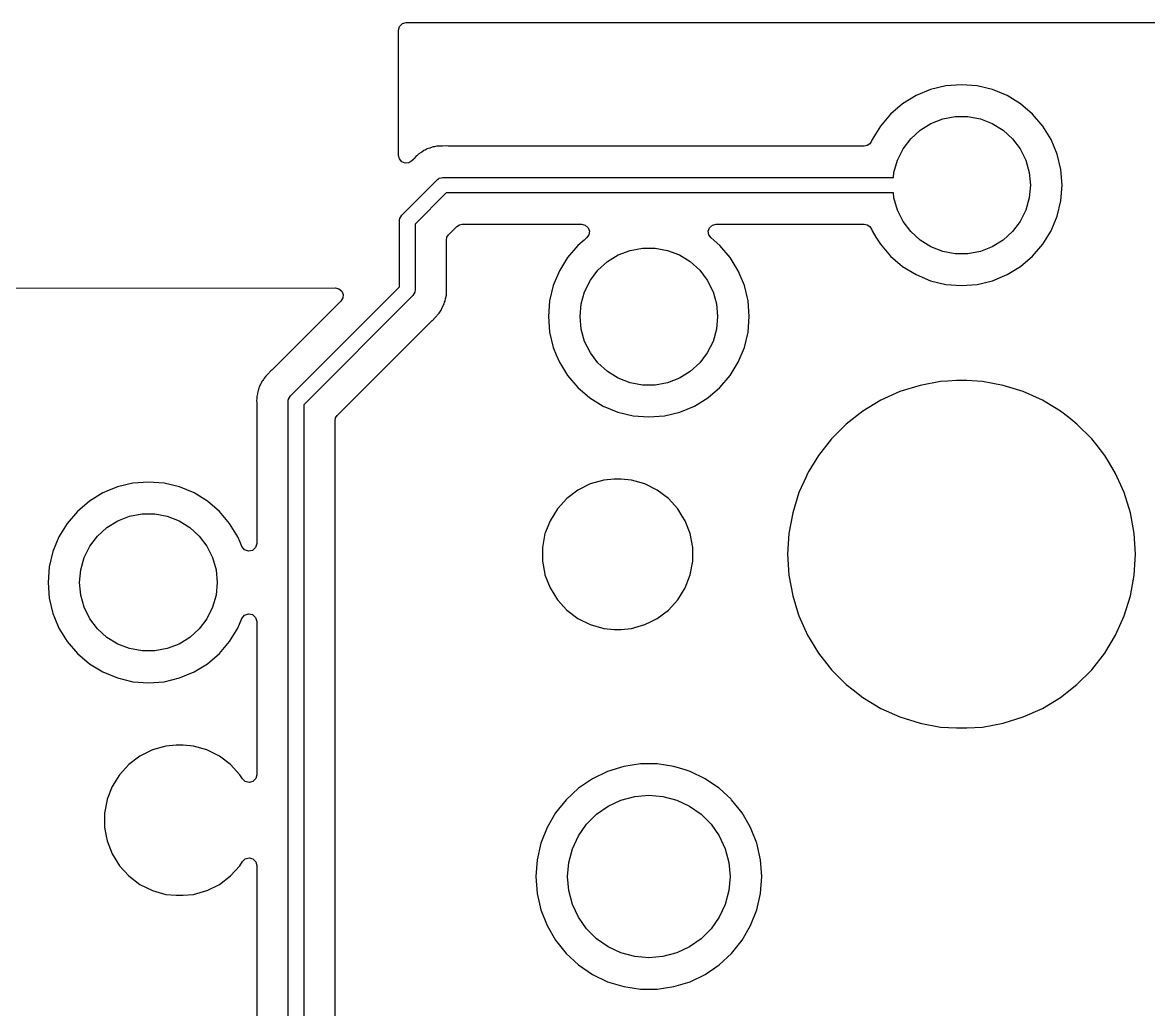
# Model space of a CAD drawing. Extents: x 79.4 to 173.9, y -124.3 to -35.
# Drawn here: x 109.38 to 127.38, y -50.78 to -35.01 of the extents above; entities that cross this region are included whole.
import ezdxf

# ---------------------------------------------------------------- set-up
doc = ezdxf.new("R2010")
doc.units = 0
doc.layers.add('BLACK', color=7, linetype='CONTINUOUS')

msp = doc.modelspace()

# ---------------------------------------------------------------- linework, layer by layer
at = {"layer": 'BLACK', "linetype": 'CONTINUOUS'}
for p, q in [((115.39, -35.1345), (115.407, -35.0725)), ((115.407, -35.0725), (115.453, -35.0271)), ((115.453, -35.0271), (115.514, -35.0105)), ((115.514, -35.0105), (133.275, -35.0105)), ((115.39, -37.1355), (115.39, -35.1345)), ((123.663, -36.1795), (123.448, -36.3112)), ((123.896, -36.0831), (123.663, -36.1795)), ((124.141, -36.0243), (123.896, -36.0831)), ((124.392, -36.0046), (124.141, -36.0243)), ((124.643, -36.0243), (124.392, -36.0046)), ((124.888, -36.0831), (124.643, -36.0243)), ((125.004, -36.1313), (124.888, -36.0831)), ((125.121, -36.1795), (125.004, -36.1313)), ((125.336, -36.3112), (125.121, -36.1795)), ((123.448, -36.3112), (123.257, -36.4748)), ((125.527, -36.4748), (125.336, -36.3112)), ((123.257, -36.4748), (123.093, -36.6663)), ((124.091, -36.552), (124.291, -36.5147)), ((124.291, -36.5147), (124.493, -36.5147)), ((124.493, -36.5147), (124.693, -36.552)), ((125.691, -36.6663), (125.527, -36.4748)), ((123.093, -36.6663), (122.962, -36.8811)), ((123.729, -36.7322), (123.902, -36.6253)), ((123.902, -36.6253), (124.091, -36.552)), ((124.693, -36.552), (124.882, -36.6253)), ((124.882, -36.6253), (125.055, -36.7322)), ((125.822, -36.8811), (125.691, -36.6663)), ((122.962, -36.8811), (122.95, -36.908)), ((123.457, -37.0309), (123.579, -36.8689)), ((123.579, -36.8689), (123.729, -36.7322)), ((125.055, -36.7322), (125.205, -36.8689)), ((125.205, -36.8689), (125.327, -37.0309)), ((125.919, -37.1139), (125.822, -36.8811)), ((115.796, -37.0575), (115.761, -37.0832)), ((115.815, -37.0501), (115.796, -37.0575)), ((115.832, -37.0416), (115.815, -37.0501)), ((115.85, -37.0314), (115.832, -37.0416)), ((115.892, -37.0192), (115.85, -37.0314)), ((115.85, -37.0314), (115.85, -37.0314)), ((115.903, -37.0154), (115.892, -37.0192)), ((115.943, -36.9993), (115.903, -37.0154)), ((115.963, -36.9968), (115.943, -36.9993)), ((115.982, -36.9929), (115.963, -36.9968)), ((116.001, -36.9873), (115.982, -36.9929)), ((116.045, -36.9859), (116.001, -36.9873)), ((116.057, -36.985), (116.045, -36.9859)), ((116.061, -36.9845), (116.057, -36.985)), ((116.088, -36.9845), (116.061, -36.9845)), ((116.092, -36.9844), (116.088, -36.9845)), ((116.162, -36.9822), (116.092, -36.9844)), ((116.183, -36.9845), (116.162, -36.9822)), ((122.836, -36.9845), (116.183, -36.9845)), ((122.883, -36.9751), (122.836, -36.9845)), ((122.924, -36.9482), (122.883, -36.9751)), ((122.95, -36.908), (122.924, -36.9482)), ((123.366, -37.2126), (123.457, -37.0309)), ((125.327, -37.0309), (125.418, -37.2126)), ((115.404, -37.1918), (115.39, -37.1355)), ((115.442, -37.2359), (115.404, -37.1918)), ((115.495, -37.258), (115.442, -37.2359)), ((115.553, -37.2535), (115.495, -37.258)), ((115.602, -37.2232), (115.553, -37.2535)), ((115.633, -37.1927), (115.602, -37.2232)), ((115.641, -37.1841), (115.633, -37.1927)), ((115.668, -37.1504), (115.641, -37.1841)), ((115.685, -37.1386), (115.668, -37.1504)), ((115.699, -37.126), (115.685, -37.1386)), ((115.714, -37.1118), (115.699, -37.126)), ((115.751, -37.0896), (115.714, -37.1118)), ((115.761, -37.0832), (115.751, -37.0896)), ((123.311, -37.4079), (123.366, -37.2126)), ((125.418, -37.2126), (125.473, -37.4079)), ((125.978, -37.3589), (125.919, -37.1139)), ((123.304, -37.485), (123.311, -37.4079)), ((125.473, -37.4079), (125.492, -37.61)), ((125.997, -37.61), (125.978, -37.3589)), ((115.442, -38.0916), (116.012, -37.5216)), ((116.012, -37.5216), (116.029, -37.5082)), ((116.029, -37.5082), (116.032, -37.5048)), ((116.032, -37.5048), (116.035, -37.5041)), ((116.035, -37.5041), (116.04, -37.5003)), ((116.04, -37.5003), (116.07, -37.4937)), ((116.07, -37.4937), (116.1, -37.485)), ((116.1, -37.485), (123.304, -37.485)), ((125.492, -37.61), (125.473, -37.8121)), ((125.978, -37.8611), (125.997, -37.61)), ((116.152, -37.735), (115.655, -38.2318)), ((123.304, -37.735), (116.152, -37.735)), ((123.311, -37.8121), (123.304, -37.735)), ((123.366, -38.0074), (123.311, -37.8121)), ((125.473, -37.8121), (125.418, -38.0074)), ((125.919, -38.1061), (125.978, -37.8611)), ((115.405, -38.18), (115.408, -38.1579)), ((115.408, -38.1534), (115.409, -38.151)), ((115.408, -38.1579), (115.408, -38.1534)), ((115.409, -38.151), (115.41, -38.1448)), ((115.41, -38.1448), (115.427, -38.1188)), ((115.427, -38.1188), (115.442, -38.0916)), ((123.457, -38.1891), (123.366, -38.0074)), ((125.418, -38.0074), (125.327, -38.1891)), ((125.822, -38.3389), (125.919, -38.1061)), ((115.405, -39.235), (115.405, -38.18)), ((115.655, -38.2318), (115.655, -39.2868)), ((116.192, -38.4028), (116.323, -38.2718)), ((116.323, -38.2718), (116.363, -38.2449)), ((116.363, -38.2449), (116.41, -38.2355)), ((116.41, -38.2355), (118.318, -38.2355)), ((118.318, -38.2355), (118.376, -38.2499)), ((118.376, -38.2499), (118.42, -38.2898)), ((118.42, -38.2898), (118.441, -38.3459)), ((120.343, -38.3459), (120.364, -38.2898)), ((120.364, -38.2898), (120.408, -38.2499)), ((120.408, -38.2499), (120.466, -38.2355)), ((120.466, -38.2355), (122.836, -38.2355)), ((122.836, -38.2355), (122.883, -38.2449)), ((122.883, -38.2449), (122.924, -38.2718)), ((122.924, -38.2718), (122.95, -38.312)), ((122.95, -38.312), (122.962, -38.3389)), ((122.962, -38.3389), (123.023, -38.4391)), ((123.579, -38.3511), (123.457, -38.1891)), ((125.327, -38.1891), (125.205, -38.3511)), ((125.691, -38.5537), (125.822, -38.3389)), ((116.155, -38.4905), (116.165, -38.443)), ((116.155, -39.2514), (116.155, -38.4905)), ((116.165, -38.443), (116.192, -38.4028)), ((118.356, -38.4905), (118.257, -38.5748)), ((118.398, -38.4538), (118.356, -38.4905)), ((118.433, -38.4051), (118.398, -38.4538)), ((118.441, -38.3459), (118.433, -38.4051)), ((120.351, -38.4051), (120.343, -38.3459)), ((120.386, -38.4538), (120.351, -38.4051)), ((120.527, -38.5748), (120.386, -38.4538)), ((123.023, -38.4391), (123.093, -38.5537)), ((123.729, -38.4878), (123.579, -38.3511)), ((123.902, -38.5947), (123.729, -38.4878)), ((125.055, -38.4878), (124.882, -38.5947)), ((125.205, -38.3511), (125.055, -38.4878)), ((118.257, -38.5748), (118.093, -38.7663)), ((118.902, -38.7253), (119.091, -38.652)), ((119.091, -38.652), (119.291, -38.6147)), ((119.291, -38.6147), (119.493, -38.6147)), ((119.493, -38.6147), (119.693, -38.652)), ((119.693, -38.652), (119.882, -38.7253)), ((120.691, -38.7663), (120.527, -38.5748)), ((123.093, -38.5537), (123.257, -38.7452)), ((124.091, -38.668), (123.902, -38.5947)), ((124.291, -38.7053), (124.091, -38.668)), ((124.693, -38.668), (124.493, -38.7053)), ((124.882, -38.5947), (124.693, -38.668)), ((125.527, -38.7452), (125.691, -38.5537)), ((118.093, -38.7663), (117.962, -38.9811)), ((118.579, -38.9689), (118.729, -38.8322)), ((118.729, -38.8322), (118.902, -38.7253)), ((119.882, -38.7253), (120.055, -38.8322)), ((120.055, -38.8322), (120.205, -38.9689)), ((120.822, -38.9811), (120.691, -38.7663)), ((123.257, -38.7452), (123.448, -38.9088)), ((124.493, -38.7053), (124.291, -38.7053)), ((125.336, -38.9088), (125.527, -38.7452)), ((117.962, -38.9811), (117.865, -39.2139)), ((118.457, -39.1309), (118.579, -38.9689)), ((120.205, -38.9689), (120.327, -39.1309)), ((120.919, -39.2139), (120.822, -38.9811)), ((123.448, -38.9088), (123.663, -39.0405)), ((123.663, -39.0405), (123.896, -39.1369)), ((124.888, -39.1369), (125.121, -39.0405)), ((125.121, -39.0405), (125.336, -38.9088)), ((113.662, -40.9784), (115.405, -39.235)), ((117.865, -39.2139), (117.806, -39.4588)), ((118.366, -39.3126), (118.457, -39.1309)), ((120.327, -39.1309), (120.418, -39.3126)), ((120.978, -39.4589), (120.919, -39.2139)), ((123.896, -39.1369), (124.141, -39.1957)), ((124.141, -39.1957), (124.392, -39.2154)), ((124.392, -39.2154), (124.643, -39.1957)), ((124.643, -39.1957), (124.888, -39.1369)), ((97.5144, -39.2604), (114.382, -39.2511)), ((115.618, -39.3752), (113.875, -41.1186)), ((114.382, -39.2511), (114.438, -39.2645)), ((114.438, -39.2645), (114.482, -39.3021)), ((114.5, -39.4134), (114.469, -39.4627)), ((114.482, -39.3021), (114.504, -39.3556)), ((114.504, -39.3556), (114.5, -39.4134)), ((115.633, -39.348), (115.618, -39.3752)), ((115.65, -39.322), (115.633, -39.348)), ((115.651, -39.3157), (115.65, -39.322)), ((115.652, -39.3133), (115.651, -39.3157)), ((115.655, -39.2868), (115.652, -39.3089)), ((115.652, -39.3089), (115.652, -39.3133)), ((116.135, -39.4627), (116.142, -39.4195)), ((116.142, -39.4195), (116.145, -39.4081)), ((116.145, -39.4081), (116.155, -39.3658)), ((116.156, -39.2631), (116.155, -39.2514)), ((116.155, -39.3458), (116.157, -39.3264)), ((116.155, -39.3658), (116.155, -39.3458)), ((116.16, -39.3066), (116.156, -39.2631)), ((116.157, -39.3264), (116.158, -39.3225)), ((116.158, -39.3225), (116.16, -39.3066)), ((118.311, -39.5079), (118.366, -39.3126)), ((120.418, -39.3126), (120.473, -39.5079)), ((114.469, -39.4627), (113.366, -40.566)), ((116.073, -39.6077), (116.09, -39.5676)), ((116.09, -39.5676), (116.095, -39.5571)), ((116.095, -39.5571), (116.116, -39.5189)), ((116.116, -39.5189), (116.121, -39.4995)), ((116.121, -39.4995), (116.127, -39.4811)), ((116.127, -39.4811), (116.135, -39.4627)), ((117.806, -39.4588), (117.787, -39.71)), ((118.292, -39.71), (118.311, -39.5079)), ((120.473, -39.5079), (120.492, -39.71)), ((120.997, -39.71), (120.978, -39.4589)), ((115.914, -39.7876), (115.93, -39.7747)), ((115.93, -39.7747), (115.932, -39.7726)), ((115.932, -39.7726), (115.978, -39.7235)), ((115.932, -39.7726), (115.932, -39.7726)), ((115.978, -39.7235), (115.981, -39.7208)), ((115.981, -39.7208), (116, -39.7012)), ((116, -39.7012), (116.003, -39.6981)), ((116.003, -39.6981), (116.01, -39.6892)), ((116.01, -39.6892), (116.04, -39.6574)), ((116.04, -39.6574), (116.05, -39.6398)), ((116.05, -39.6398), (116.06, -39.6235)), ((116.06, -39.6235), (116.073, -39.6077)), ((117.787, -39.71), (117.806, -39.9611)), ((118.311, -39.9121), (118.292, -39.71)), ((120.492, -39.71), (120.473, -39.9121)), ((120.978, -39.9611), (120.997, -39.71)), ((115.14, -40.5612), (115.914, -39.7876)), ((118.366, -40.1074), (118.311, -39.9121)), ((120.473, -39.9121), (120.418, -40.1074)), ((117.806, -39.9611), (117.865, -40.2061)), ((118.457, -40.2891), (118.366, -40.1074)), ((120.418, -40.1074), (120.327, -40.2891)), ((120.919, -40.2061), (120.978, -39.9611)), ((117.865, -40.2061), (117.913, -40.3225)), ((118.579, -40.4511), (118.457, -40.2891)), ((120.327, -40.2891), (120.205, -40.4511)), ((120.822, -40.4389), (120.919, -40.2061)), ((117.913, -40.3225), (117.962, -40.4389)), ((117.962, -40.4389), (118.093, -40.6537)), ((118.729, -40.5878), (118.579, -40.4511)), ((120.205, -40.4511), (120.055, -40.5878)), ((120.691, -40.6537), (120.822, -40.4389)), ((113.27, -40.6643), (113.24, -40.6962)), ((113.277, -40.6555), (113.27, -40.6643)), ((113.28, -40.6523), (113.277, -40.6555)), ((113.299, -40.6328), (113.28, -40.6523)), ((113.302, -40.63), (113.299, -40.6328)), ((113.35, -40.5789), (113.302, -40.63)), ((113.366, -40.566), (113.35, -40.5789)), ((114.412, -41.2895), (115.14, -40.5612)), ((118.093, -40.6537), (118.257, -40.8452)), ((118.902, -40.6947), (118.729, -40.5878)), ((120.055, -40.5878), (119.882, -40.6947)), ((120.527, -40.8452), (120.691, -40.6537)), ((113.159, -40.8541), (113.153, -40.8725)), ((113.164, -40.8347), (113.159, -40.8541)), ((113.185, -40.7964), (113.164, -40.8347)), ((113.19, -40.7859), (113.185, -40.7964)), ((113.207, -40.7458), (113.19, -40.7859)), ((113.22, -40.73), (113.207, -40.7458)), ((113.23, -40.7138), (113.22, -40.73)), ((113.24, -40.6962), (113.23, -40.7138)), ((118.257, -40.8452), (118.448, -41.0088)), ((119.091, -40.768), (118.902, -40.6947)), ((119.291, -40.8053), (119.091, -40.768)), ((119.493, -40.8053), (119.291, -40.8053)), ((119.693, -40.768), (119.493, -40.8053)), ((119.882, -40.6947), (119.693, -40.768)), ((120.336, -41.0088), (120.527, -40.8452)), ((123.727, -40.8102), (123.406, -40.9101)), ((124.057, -40.7497), (123.727, -40.8102)), ((124.165, -40.7432), (124.057, -40.7497)), ((124.308, -40.7345), (124.165, -40.7432)), ((124.476, -40.7345), (124.308, -40.7345)), ((124.643, -40.7446), (124.476, -40.7345)), ((124.727, -40.7497), (124.643, -40.7446)), ((125.057, -40.8102), (124.727, -40.7497)), ((125.378, -40.9101), (125.057, -40.8102)), ((113.123, -41.0272), (113.12, -41.047)), ((113.124, -41.0078), (113.123, -41.0272)), ((113.135, -40.9455), (113.124, -40.9878)), ((113.124, -40.9878), (113.124, -41.0078)), ((113.138, -40.934), (113.135, -40.9455)), ((113.145, -40.8909), (113.138, -40.934)), ((113.153, -40.8725), (113.145, -40.8909)), ((113.628, -41.0402), (113.629, -41.0378)), ((113.629, -41.0378), (113.63, -41.0316)), ((113.63, -41.0316), (113.647, -41.0055)), ((113.647, -41.0055), (113.662, -40.9784)), ((118.448, -41.0088), (118.663, -41.1405)), ((120.121, -41.1405), (120.336, -41.0088)), ((123.406, -40.9101), (123.1, -41.0479)), ((125.684, -41.0479), (125.378, -40.9101)), ((125.378, -40.9101), (125.378, -40.9101)), ((125.378, -40.9101), (125.378, -40.9101)), ((113.12, -41.047), (113.124, -41.0905)), ((113.124, -41.0905), (113.124, -41.1021)), ((113.124, -41.1021), (113.124, -43.3369)), ((113.625, -41.0668), (113.628, -41.0447)), ((113.625, -97.8932), (113.625, -41.0668)), ((113.628, -41.0447), (113.628, -41.0402)), ((113.875, -41.1186), (113.875, -97.8415)), ((118.663, -41.1405), (118.896, -41.2369)), ((119.888, -41.2369), (120.121, -41.1405)), ((123.1, -41.0479), (122.812, -41.2216)), ((125.755, -41.0905), (125.684, -41.0479)), ((125.972, -41.2216), (125.755, -41.0905)), ((114.375, -41.3772), (114.385, -41.3298)), ((114.375, -43.6212), (114.375, -41.3772)), ((114.385, -41.3298), (114.412, -41.2895)), ((118.896, -41.2369), (119.141, -41.2957)), ((119.141, -41.2957), (119.392, -41.3154)), ((119.392, -41.3154), (119.643, -41.2957)), ((119.643, -41.2957), (119.888, -41.2369)), ((122.812, -41.2216), (122.548, -41.4287)), ((126.105, -41.3259), (125.972, -41.2216)), ((126.236, -41.4287), (126.105, -41.3259)), ((122.548, -41.4287), (122.311, -41.6661)), ((126.473, -41.6661), (126.236, -41.4287)), ((122.311, -41.6661), (122.104, -41.9305)), ((126.557, -41.773), (126.473, -41.6661)), ((122.104, -41.9305), (121.951, -42.1833)), ((126.68, -41.9305), (126.557, -41.773)), ((126.756, -42.0549), (126.68, -41.9305)), ((126.854, -42.2178), (126.756, -42.0549)), ((121.907, -42.2691), (121.792, -42.524)), ((121.93, -42.2178), (121.907, -42.2691)), ((121.951, -42.1833), (121.93, -42.2178)), ((126.992, -42.524), (126.854, -42.2178)), ((110.896, -42.4331), (110.729, -42.5021)), ((111.141, -42.3743), (110.896, -42.4331)), ((111.392, -42.3546), (111.141, -42.3743)), ((111.643, -42.3743), (111.392, -42.3546)), ((111.888, -42.4331), (111.643, -42.3743)), ((112.004, -42.4813), (111.888, -42.4331)), ((118.456, -42.3858), (118.257, -42.4849)), ((118.67, -42.3249), (118.456, -42.3858)), ((118.836, -42.3095), (118.67, -42.3249)), ((118.948, -42.3095), (118.836, -42.3095)), ((118.836, -42.3095), (118.836, -42.3095)), ((119.114, -42.3249), (118.948, -42.3095)), ((118.948, -42.3095), (118.948, -42.3095)), ((119.328, -42.3858), (119.114, -42.3249)), ((119.527, -42.4849), (119.328, -42.3858)), ((110.663, -42.5295), (110.448, -42.6612)), ((110.677, -42.524), (110.663, -42.5295)), ((110.729, -42.5021), (110.677, -42.524)), ((112.121, -42.5295), (112.004, -42.4813)), ((112.336, -42.6612), (112.121, -42.5295)), ((118.08, -42.619), (117.93, -42.7834)), ((118.257, -42.4849), (118.08, -42.619)), ((119.704, -42.619), (119.527, -42.4849)), ((119.854, -42.7834), (119.704, -42.619)), ((121.792, -42.524), (121.692, -42.8446)), ((127.092, -42.8446), (126.992, -42.524)), ((110.257, -42.8248), (110.093, -43.0163)), ((110.448, -42.6612), (110.257, -42.8248)), ((112.527, -42.8248), (112.336, -42.6612)), ((112.691, -43.0163), (112.527, -42.8248)), ((117.93, -42.7834), (117.813, -42.9726)), ((119.927, -42.9005), (119.854, -42.7834)), ((110.093, -43.0163), (109.962, -43.2311)), ((110.729, -43.0822), (110.902, -42.9753)), ((110.902, -42.9753), (111.091, -42.902)), ((111.091, -42.902), (111.291, -42.8647)), ((111.291, -42.8647), (111.493, -42.8647)), ((111.493, -42.8647), (111.693, -42.902)), ((111.693, -42.902), (111.882, -42.9753)), ((111.882, -42.9753), (112.055, -43.0822)), ((112.822, -43.2311), (112.691, -43.0163)), ((117.813, -42.9726), (117.741, -43.1588)), ((119.971, -42.9726), (119.927, -42.9005)), ((120.052, -43.1801), (119.971, -42.9726)), ((121.692, -42.8446), (121.632, -43.1748)), ((127.152, -43.1748), (127.092, -42.8446)), ((110.579, -43.2189), (110.729, -43.0822)), ((112.055, -43.0822), (112.205, -43.2189)), ((117.732, -43.1801), (117.691, -43.3988)), ((117.741, -43.1588), (117.732, -43.1801)), ((120.093, -43.3988), (120.052, -43.1801)), ((121.632, -43.1748), (121.611, -43.51)), ((127.173, -43.51), (127.152, -43.1748)), ((109.962, -43.2311), (109.865, -43.4639)), ((110.457, -43.3809), (110.579, -43.2189)), ((112.205, -43.2189), (112.327, -43.3809)), ((112.859, -43.3182), (112.822, -43.2311)), ((112.886, -43.3844), (112.859, -43.3182)), ((113.124, -43.3369), (113.106, -43.4017)), ((109.865, -43.4639), (109.806, -43.7088)), ((110.366, -43.5626), (110.457, -43.3809)), ((112.327, -43.3809), (112.418, -43.5626)), ((112.928, -43.4372), (112.886, -43.3844)), ((112.991, -43.4605), (112.928, -43.4372)), ((113.057, -43.4474), (112.991, -43.4605)), ((113.106, -43.4017), (113.057, -43.4474)), ((117.691, -43.3988), (117.691, -43.6212)), ((120.093, -43.51), (120.093, -43.3988)), ((120.093, -43.6212), (120.093, -43.51)), ((121.611, -43.51), (121.632, -43.8452)), ((127.152, -43.8452), (127.173, -43.51)), ((109.806, -43.7088), (109.787, -43.96)), ((110.311, -43.7579), (110.366, -43.5626)), ((112.418, -43.5626), (112.473, -43.7579)), ((114.375, -48.66), (114.375, -43.6212)), ((117.691, -43.6212), (117.73, -43.8253)), ((120.052, -43.8399), (120.093, -43.6212)), ((110.292, -43.96), (110.311, -43.7579)), ((112.473, -43.7579), (112.492, -43.96)), ((117.73, -43.8253), (117.732, -43.8399)), ((117.732, -43.8399), (117.813, -44.0474)), ((119.971, -44.0474), (120.052, -43.8399)), ((121.632, -43.8452), (121.692, -44.1754)), ((127.092, -44.1754), (127.152, -43.8452)), ((109.787, -43.96), (109.806, -44.2111)), ((110.311, -44.1621), (110.292, -43.96)), ((112.492, -43.96), (112.473, -44.1621)), ((117.813, -44.0474), (117.93, -44.2366)), ((119.854, -44.2366), (119.971, -44.0474)), ((109.806, -44.2111), (109.865, -44.4561)), ((110.366, -44.3574), (110.311, -44.1621)), ((112.473, -44.1621), (112.418, -44.3574)), ((117.93, -44.2366), (118.08, -44.401)), ((119.704, -44.401), (119.854, -44.2366)), ((121.692, -44.1754), (121.781, -44.4595)), ((126.992, -44.496), (127.092, -44.1754)), ((109.865, -44.4561), (109.891, -44.5183)), ((110.457, -44.5391), (110.366, -44.3574)), ((112.418, -44.3574), (112.327, -44.5391)), ((112.928, -44.4828), (112.991, -44.4595)), ((112.991, -44.4595), (113.057, -44.4726)), ((118.08, -44.401), (118.257, -44.5351)), ((119.527, -44.5351), (119.704, -44.401)), ((121.781, -44.4595), (121.792, -44.496)), ((109.891, -44.5183), (109.962, -44.6889)), ((110.579, -44.7011), (110.457, -44.5391)), ((112.327, -44.5391), (112.205, -44.7011)), ((112.822, -44.6889), (112.886, -44.5356)), ((112.886, -44.5356), (112.928, -44.4828)), ((113.057, -44.4726), (113.106, -44.5183)), ((113.106, -44.5183), (113.124, -44.5831)), ((113.124, -44.5831), (113.124, -47.0343)), ((118.257, -44.5351), (118.456, -44.6342)), ((118.456, -44.6342), (118.67, -44.6951)), ((119.114, -44.6951), (119.328, -44.6342)), ((119.328, -44.6342), (119.43, -44.5831)), ((119.43, -44.5831), (119.527, -44.5351)), ((121.792, -44.496), (121.93, -44.8022)), ((126.854, -44.8022), (126.992, -44.496)), ((109.962, -44.6889), (110.093, -44.9037)), ((110.729, -44.8378), (110.579, -44.7011)), ((112.205, -44.7011), (112.055, -44.8378)), ((112.691, -44.9037), (112.822, -44.6889)), ((118.67, -44.6951), (118.836, -44.7105)), ((118.836, -44.7105), (118.836, -44.7105)), ((118.836, -44.7105), (118.948, -44.7105)), ((118.948, -44.7105), (119.114, -44.6951)), ((118.948, -44.7105), (118.948, -44.7105)), ((121.93, -44.8022), (121.93, -44.8022)), ((121.93, -44.8022), (122.104, -45.0895)), ((126.68, -45.0895), (126.854, -44.8022)), ((110.093, -44.9037), (110.257, -45.0952)), ((110.902, -44.9447), (110.729, -44.8378)), ((111.091, -45.018), (110.902, -44.9447)), ((111.882, -44.9447), (111.693, -45.018)), ((112.055, -44.8378), (111.882, -44.9447)), ((112.527, -45.0952), (112.691, -44.9037)), ((110.257, -45.0952), (110.448, -45.2588)), ((111.291, -45.0553), (111.091, -45.018)), ((111.493, -45.0553), (111.291, -45.0553)), ((111.693, -45.018), (111.493, -45.0553)), ((112.336, -45.2588), (112.527, -45.0952)), ((122.104, -45.0895), (122.236, -45.2588)), ((126.473, -45.3539), (126.68, -45.0895)), ((110.448, -45.2588), (110.663, -45.3905)), ((112.121, -45.3905), (112.336, -45.2588)), ((122.236, -45.2588), (122.311, -45.3539)), ((122.311, -45.3539), (122.548, -45.5913)), ((126.236, -45.5913), (126.473, -45.3539)), ((110.663, -45.3905), (110.896, -45.4869)), ((110.896, -45.4869), (111.141, -45.5457)), ((111.643, -45.5457), (111.888, -45.4869)), ((111.888, -45.4869), (112.121, -45.3905)), ((111.141, -45.5457), (111.392, -45.5654)), ((111.392, -45.5654), (111.643, -45.5457)), ((122.548, -45.5913), (122.66, -45.6787)), ((122.66, -45.6787), (122.812, -45.7984)), ((125.972, -45.7984), (126.236, -45.5913)), ((122.812, -45.7984), (122.937, -45.8736)), ((122.937, -45.8736), (123.1, -45.9721)), ((125.684, -45.9721), (125.972, -45.7984)), ((123.1, -45.9721), (123.406, -46.1099)), ((125.378, -46.1099), (125.684, -45.9721)), ((123.406, -46.1099), (123.727, -46.2098)), ((123.727, -46.2098), (124.057, -46.2703)), ((124.727, -46.2703), (125.057, -46.2098)), ((125.057, -46.2098), (125.378, -46.1099)), ((124.057, -46.2703), (124.308, -46.2855)), ((124.308, -46.2855), (124.476, -46.2855)), ((124.476, -46.2855), (124.727, -46.2703)), ((124.476, -46.2855), (124.476, -46.2855)), ((111.67, -46.5749), (111.456, -46.6358)), ((111.836, -46.5595), (111.67, -46.5749)), ((111.948, -46.5595), (111.836, -46.5595)), ((111.836, -46.5595), (111.836, -46.5595)), ((112.114, -46.5749), (111.948, -46.5595)), ((111.948, -46.5595), (111.948, -46.5595)), ((112.328, -46.6358), (112.114, -46.5749)), ((111.257, -46.7349), (111.08, -46.869)), ((111.456, -46.6358), (111.257, -46.7349)), ((112.527, -46.7349), (112.328, -46.6358)), ((112.704, -46.869), (112.527, -46.7349)), ((111.08, -46.869), (110.93, -47.0334)), ((112.854, -47.0334), (112.704, -46.869)), ((118.732, -46.9793), (118.489, -47.0963)), ((118.99, -46.8997), (118.732, -46.9793)), ((119.257, -46.8595), (118.99, -46.8997)), ((119.527, -46.8595), (119.257, -46.8595)), ((119.794, -46.8997), (119.527, -46.8595)), ((119.972, -46.9547), (119.794, -46.8997)), ((120.052, -46.9793), (119.972, -46.9547)), ((120.295, -47.0963), (120.052, -46.9793)), ((110.93, -47.0334), (110.813, -47.2226)), ((112.895, -47.0996), (112.854, -47.0334)), ((112.941, -47.1432), (112.895, -47.0996)), ((113.003, -47.1583), (112.941, -47.1432)), ((113.064, -47.1409), (113.003, -47.1583)), ((113.108, -47.0956), (113.064, -47.1409)), ((113.124, -47.0343), (113.108, -47.0956)), ((118.489, -47.0963), (118.266, -47.2484)), ((120.46, -47.2091), (120.295, -47.0963)), ((110.813, -47.2226), (110.734, -47.4248)), ((118.266, -47.2484), (118.068, -47.4319)), ((120.518, -47.2484), (120.46, -47.2091)), ((120.708, -47.4248), (120.518, -47.2484)), ((110.732, -47.4301), (110.691, -47.6488)), ((110.734, -47.4248), (110.732, -47.4301)), ((118.068, -47.4319), (117.9, -47.6429)), ((118.742, -47.5342), (118.947, -47.4384)), ((118.947, -47.4384), (119.166, -47.3798)), ((119.166, -47.3798), (119.392, -47.36)), ((119.392, -47.36), (119.618, -47.3798)), ((119.618, -47.3798), (119.837, -47.4384)), ((119.837, -47.4384), (120.042, -47.5342)), ((120.716, -47.4319), (120.708, -47.4248)), ((120.884, -47.6429), (120.716, -47.4319)), ((110.691, -47.6488), (110.691, -47.8712)), ((117.9, -47.6429), (117.765, -47.8766)), ((118.396, -47.8244), (118.556, -47.6641)), ((118.556, -47.6641), (118.742, -47.5342)), ((120.042, -47.5342), (120.228, -47.6641)), ((120.228, -47.6641), (120.388, -47.8244)), ((121.019, -47.8766), (120.884, -47.6429)), ((110.691, -47.8712), (110.718, -48.0145)), ((117.765, -47.8766), (117.667, -48.1278)), ((118.266, -48.01), (118.396, -47.8244)), ((120.388, -47.8244), (120.518, -48.01)), ((121.117, -48.1278), (121.019, -47.8766)), ((110.718, -48.0145), (110.732, -48.0899)), ((118.17, -48.2154), (118.266, -48.01)), ((120.518, -48.01), (120.614, -48.2154)), ((110.732, -48.0899), (110.813, -48.2974)), ((117.667, -48.1278), (117.607, -48.3909)), ((118.112, -48.4343), (118.17, -48.2154)), ((120.614, -48.2154), (120.672, -48.4343)), ((121.177, -48.3909), (121.117, -48.1278)), ((110.813, -48.2974), (110.93, -48.4866)), ((112.895, -48.4204), (112.941, -48.3768)), ((112.941, -48.3768), (113.003, -48.3617)), ((113.003, -48.3617), (113.064, -48.3791)), ((113.064, -48.3791), (113.108, -48.4244)), ((117.607, -48.3909), (117.586, -48.66)), ((121.198, -48.66), (121.177, -48.3909)), ((110.93, -48.4866), (111.08, -48.651)), ((112.704, -48.651), (112.854, -48.4866)), ((112.854, -48.4866), (112.895, -48.4204)), ((113.108, -48.4244), (113.124, -48.4857)), ((113.124, -48.4857), (113.124, -51.847)), ((118.092, -48.66), (118.112, -48.4343)), ((120.672, -48.4343), (120.692, -48.66)), ((111.08, -48.651), (111.257, -48.7851)), ((112.527, -48.7851), (112.704, -48.651)), ((114.375, -57.2805), (114.375, -48.66)), ((117.586, -48.66), (117.607, -48.9291)), ((118.112, -48.8857), (118.092, -48.66)), ((120.692, -48.66), (120.672, -48.8857)), ((121.177, -48.9291), (121.198, -48.66)), ((111.257, -48.7851), (111.456, -48.8842)), ((111.456, -48.8842), (111.67, -48.9451)), ((111.67, -48.9451), (111.836, -48.9605)), ((111.948, -48.9605), (112.114, -48.9451)), ((112.114, -48.9451), (112.328, -48.8842)), ((112.328, -48.8842), (112.329, -48.8834)), ((112.329, -48.8834), (112.527, -48.7851)), ((117.607, -48.9291), (117.667, -49.1922)), ((118.17, -49.1046), (118.112, -48.8857)), ((120.672, -48.8857), (120.614, -49.1046)), ((121.117, -49.1922), (121.177, -48.9291)), ((111.836, -48.9605), (111.836, -48.9605)), ((111.836, -48.9605), (111.948, -48.9605)), ((111.948, -48.9605), (111.948, -48.9605)), ((118.266, -49.31), (118.17, -49.1046)), ((120.614, -49.1046), (120.518, -49.31)), ((117.667, -49.1922), (117.765, -49.4434)), ((118.396, -49.4956), (118.266, -49.31)), ((120.518, -49.31), (120.388, -49.4956)), ((121.019, -49.4434), (121.117, -49.1922)), ((117.765, -49.4434), (117.9, -49.6771)), ((118.556, -49.6559), (118.396, -49.4956)), ((120.388, -49.4956), (120.228, -49.6559)), ((120.884, -49.6771), (121.019, -49.4434)), ((117.9, -49.6771), (118.068, -49.8881)), ((118.742, -49.7858), (118.556, -49.6559)), ((120.228, -49.6559), (120.042, -49.7858)), ((120.716, -49.8881), (120.884, -49.6771)), ((118.947, -49.8816), (118.742, -49.7858)), ((120.042, -49.7858), (119.837, -49.8816)), ((118.068, -49.8881), (118.266, -50.0716)), ((119.166, -49.9402), (118.947, -49.8816)), ((119.392, -49.96), (119.166, -49.9402)), ((119.618, -49.9402), (119.392, -49.96)), ((119.837, -49.8816), (119.618, -49.9402)), ((120.518, -50.0716), (120.716, -49.8881)), ((118.266, -50.0716), (118.489, -50.2237)), ((120.295, -50.2237), (120.518, -50.0716)), ((118.489, -50.2237), (118.732, -50.3407)), ((118.732, -50.3407), (118.99, -50.4203)), ((119.794, -50.4203), (120.052, -50.3407)), ((120.052, -50.3407), (120.295, -50.2237)), ((118.99, -50.4203), (119.257, -50.4605)), ((119.257, -50.4605), (119.527, -50.4605)), ((119.527, -50.4605), (119.794, -50.4203))]:
    msp.add_line(p, q, dxfattribs=at)

doc.saveas('drawing.dxf')
